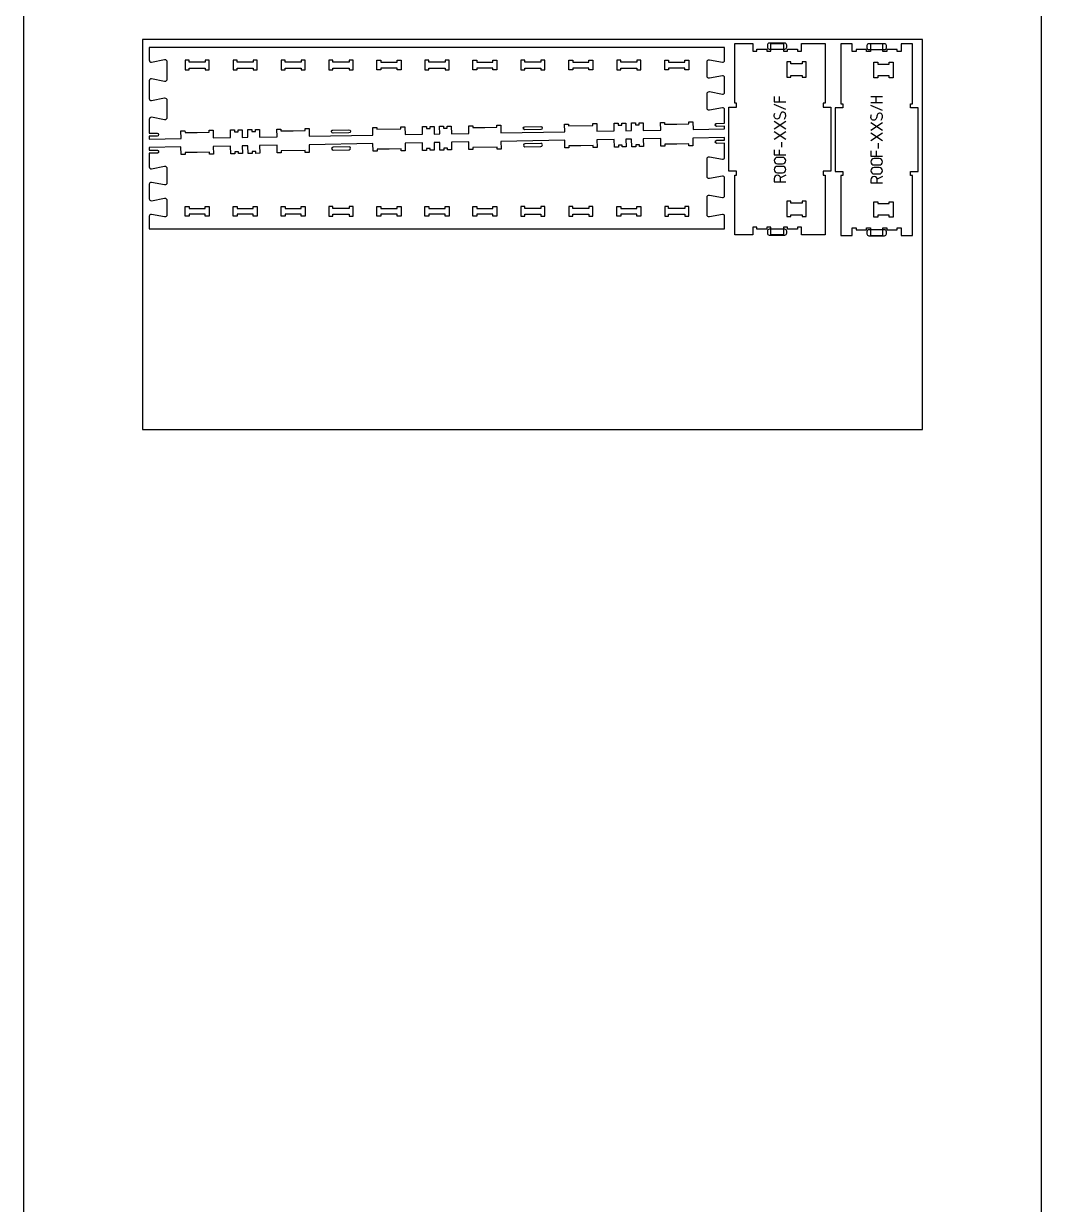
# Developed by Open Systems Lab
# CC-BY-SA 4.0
# Model space of a CAD drawing. Extents: x 0 to 12757, y 0 to 30003.
# Drawn here: x 0 to 3183, y 6932 to 10626 of the extents above; entities that cross this region are included whole.
import ezdxf

# ---------------------------------------------------------------- set-up
doc = ezdxf.new("R2010")
doc.units = 0
for name, color, linetype in [('0_SHEET_SPRUCEPLY_2440X122', 1, 'CONTINUOUS'), ('1_ANYTOOL_1MMDEEP_LABELS_S', 2, 'CONTINUOUS'), ('3_ANYTOOL_CUTTHROUGH_INSID', 4, 'CONTINUOUS'), ('4_ANYTOOL_CUTTHROUGH_OUTSI', 5, 'CONTINUOUS'), ('5_ANYTOOL_HALF_MILL_9MM_IN', 70, 'CONTINUOUS'), ('DONOTCUT', 7, 'CONTINUOUS')]:
    doc.layers.add(name, color=color, linetype=linetype)

msp = doc.modelspace()

# ---------------------------------------------------------------- linework, layer by layer
at = {"layer": '0_SHEET_SPRUCEPLY_2440X122'}
msp.add_lwpolyline([(371.7, 10575.6), (371.7, 9355.6), (2811.7, 9355.6), (2811.7, 10575.6)], close=True, dxfattribs=at)
at = {"layer": '1_ANYTOOL_1MMDEEP_LABELS_S', "color": 2}
for points in [[(2347.7, 10397.1), (2347.7, 10381.1), (2383.7, 10381.1)], [(2363.7, 10397.1), (2363.7, 10381.1)], [(2650.2, 10397.4), (2686.2, 10397.4)], [(2666.2, 10377.4), (2666.2, 10397.4)], [(2383.7, 10357.1), (2347.7, 10373.1)], [(2686.2, 10377.4), (2650.2, 10377.4)], [(2686.2, 10353.4), (2650.2, 10369.4)], [(2383.7, 10295.1), (2347.7, 10319.1)], [(2383.7, 10319.1), (2347.7, 10295.1)], [(2686.2, 10291.4), (2650.2, 10315.4)], [(2686.2, 10315.4), (2650.2, 10291.4)], [(2383.7, 10263.1), (2347.7, 10287.1)], [(2383.7, 10287.1), (2347.7, 10263.1)], [(2686.2, 10259.4), (2650.2, 10283.4)], [(2686.2, 10283.4), (2650.2, 10259.4)], [(2371.7, 10239.1), (2371.7, 10255.1)], [(2674.2, 10235.4), (2674.2, 10251.4)], [(2347.7, 10231.1), (2347.7, 10215.1), (2383.7, 10215.1)], [(2363.7, 10231.1), (2363.7, 10215.1)], [(2650.2, 10227.4), (2650.2, 10211.4), (2686.2, 10211.4)], [(2666.2, 10227.4), (2666.2, 10211.4)], [(2383.7, 10151.1), (2367.5, 10143)], [(2686.2, 10147.4), (2670, 10139.3)]]:
    msp.add_lwpolyline(points, dxfattribs=at)
for points in [[(2379.7, 10327.1, 0.136555), (2383.6, 10336.4, 0.071716), (2383.5, 10341.5, 0.133522), (2381.4, 10346.2, 0.344001), (2371.9, 10348.2, 0.153745), (2368.2, 10344.7, 0.071568), (2366.4, 10340, -0.00912), (2365.1, 10334.9, -0.090615), (2362.9, 10330.3, -0.340346), (2353.6, 10327.5, -0.284273), (2347.7, 10335.2, -0.092596), (2348.1, 10340.2, -0.017533), (2349.7, 10345.1)], [(2682.2, 10323.4, 0.136555), (2686.1, 10332.7, 0.071716), (2686, 10337.8, 0.133522), (2683.9, 10342.5, 0.344001), (2674.4, 10344.5, 0.153745), (2670.7, 10341, 0.071568), (2668.9, 10336.3, -0.00912), (2667.6, 10331.2, -0.090615), (2665.4, 10326.6, -0.340346), (2656, 10323.8, -0.284273), (2650.2, 10331.5, -0.092596), (2650.6, 10336.5, -0.017533), (2652.2, 10341.4)], [(2367.7, 10131.1), (2367.7, 10141.1, 1), (2347.7, 10141.1), (2347.7, 10131.1), (2383.7, 10131.1)], [(2670.2, 10127.4), (2670.2, 10137.4, 1), (2650.2, 10137.4), (2650.2, 10127.4), (2686.2, 10127.4)]]:
    msp.add_lwpolyline(points, format="xyb", dxfattribs=at)
for points in [[(2373.7, 10187.1, 1), (2373.7, 10207.1), (2357.7, 10207.1, 1), (2357.7, 10187.1)], [(2676.2, 10183.4, 1), (2676.2, 10203.4), (2660.2, 10203.4, 1), (2660.2, 10183.4)], [(2373.7, 10159.1, 1), (2373.7, 10179.1), (2357.7, 10179.1, 1), (2357.7, 10159.1)], [(2676.2, 10155.4, 1), (2676.2, 10175.4), (2660.2, 10175.4, 1), (2660.2, 10155.4)]]:
    msp.add_lwpolyline(points, format="xyb", close=True, dxfattribs=at)
at = {"layer": '3_ANYTOOL_CUTTHROUGH_INSID', "color": 4}
for points in [[(568.1, 10486.6), (568.1, 10480.6), (580.6, 10480.6), (580.6, 10511.1), (568.1, 10511.1), (568.1, 10505.1), (517.6, 10505.1), (517.6, 10511.1), (505.1, 10511.1), (505.1, 10480.6), (517.6, 10480.6), (517.6, 10486.6)], [(667.6, 10486.6), (718.1, 10486.6), (718.1, 10480.6), (730.6, 10480.6), (730.6, 10511.1), (718.1, 10511.1), (718.1, 10505.1), (667.6, 10505.1), (667.6, 10511.1), (655.1, 10511.1), (655.1, 10480.6), (667.6, 10480.6)], [(880.4, 10511.1), (868.1, 10511.1), (868.1, 10505.1), (817.6, 10505.1), (817.6, 10511.1), (805.1, 10511.1), (805.1, 10480.6), (817.6, 10480.6), (817.6, 10486.6), (868.1, 10486.6), (868.1, 10480.6), (880.6, 10480.6), (880.6, 10511.1)], [(967.6, 10486.6), (1018.1, 10486.6), (1018.1, 10480.6), (1030.6, 10480.6), (1030.6, 10511.1), (1018.1, 10511.1), (1018.1, 10505.1), (967.6, 10505.1), (967.6, 10511.1), (955.1, 10511.1), (955.1, 10480.6), (967.6, 10480.6)], [(1168.1, 10480.8), (1168.1, 10486.6), (1117.6, 10486.6), (1117.6, 10480.6), (1105.1, 10480.6), (1105.1, 10511.1), (1117.6, 10511.1), (1117.6, 10505.1), (1168.1, 10505.1), (1168.1, 10511.1), (1180.6, 10511.1), (1180.6, 10480.6), (1168.1, 10480.6)], [(1267.6, 10486.6), (1318.1, 10486.6), (1318.1, 10480.6), (1330.6, 10480.6), (1330.6, 10511.1), (1318.1, 10511.1), (1318.1, 10505.1), (1267.6, 10505.1), (1267.6, 10511.1), (1255.1, 10511.1), (1255.1, 10480.6), (1267.6, 10480.6)], [(1405.1, 10480.8), (1405.1, 10511.1), (1417.6, 10511.1), (1417.6, 10505.1), (1468.1, 10505.1), (1468.1, 10511.1), (1480.6, 10511.1), (1480.6, 10480.6), (1468.1, 10480.6), (1468.1, 10486.6), (1417.6, 10486.6), (1417.6, 10480.6), (1405.1, 10480.6)], [(1567.6, 10486.6), (1618.1, 10486.6), (1618.1, 10480.6), (1630.6, 10480.6), (1630.6, 10511.1), (1618.1, 10511.1), (1618.1, 10505.1), (1567.6, 10505.1), (1567.6, 10511.1), (1555.1, 10511.1), (1555.1, 10480.6), (1567.6, 10480.6)], [(1717.6, 10486.6), (1717.6, 10480.6), (1705.1, 10480.6), (1705.1, 10511.1), (1717.6, 10511.1), (1717.6, 10505.1), (1768.1, 10505.1), (1768.1, 10511.1), (1780.6, 10511.1), (1780.6, 10480.6), (1768.1, 10480.6), (1768.1, 10486.6)], [(1867.6, 10486.6), (1918.1, 10486.6), (1918.1, 10480.6), (1930.6, 10480.6), (1930.6, 10511.1), (1918.1, 10511.1), (1918.1, 10505.1), (1867.6, 10505.1), (1867.6, 10511.1), (1855.1, 10511.1), (1855.1, 10480.6), (1867.6, 10480.6)], [(2017.6, 10510.8), (2017.6, 10505.1), (2068.1, 10505.1), (2068.1, 10511.1), (2080.6, 10511.1), (2080.6, 10480.6), (2068.1, 10480.6), (2068.1, 10486.6), (2017.6, 10486.6), (2017.6, 10480.6), (2005.1, 10480.6), (2005.1, 10511.1), (2017.6, 10511.1)], [(2435.2, 10506.2), (2435.2, 10500.2), (2399.7, 10500.2), (2399.7, 10506.2), (2387.2, 10506.2), (2387.2, 10457.7), (2399.7, 10457.7), (2399.7, 10463.7), (2435.2, 10463.7), (2435.2, 10457.7), (2447.7, 10457.7), (2447.7, 10506.2)], [(2707.8, 10504.5), (2720.3, 10504.5), (2720.3, 10456), (2707.8, 10456), (2707.8, 10462), (2672.3, 10462), (2672.3, 10456), (2659.8, 10456), (2659.8, 10504.5), (2672.3, 10504.5), (2672.3, 10498.5), (2707.8, 10498.5)], [(568.1, 10047.5), (568.1, 10053.5), (580.6, 10053.5), (580.6, 10023), (568.1, 10023), (568.1, 10029), (517.6, 10029), (517.6, 10023), (505.1, 10023), (505.1, 10053.5), (517.6, 10053.5), (517.6, 10047.5)], [(718.1, 10047.5), (718.1, 10053.5), (730.6, 10053.5), (730.6, 10023), (718.1, 10023), (718.1, 10029), (667.6, 10029), (667.6, 10023), (655.1, 10023), (655.1, 10053.5), (667.6, 10053.5), (667.6, 10047.5)], [(868.1, 10023.2), (868.1, 10029), (817.6, 10029), (817.6, 10023), (805.1, 10023), (805.1, 10053.5), (817.6, 10053.5), (817.6, 10047.5), (868.1, 10047.5), (868.1, 10053.5), (880.6, 10053.5), (880.6, 10023), (868.1, 10023)], [(1018.1, 10047.5), (967.6, 10047.5), (967.6, 10053.5), (955.1, 10053.5), (955.1, 10023), (967.6, 10023), (967.6, 10029), (1018.1, 10029), (1018.1, 10023), (1030.6, 10023), (1030.6, 10053.5), (1018.1, 10053.5)], [(1142.9, 10047.5), (1168.1, 10047.5), (1168.1, 10053.5), (1180.6, 10053.5), (1180.6, 10023), (1168.1, 10023), (1168.1, 10029), (1117.6, 10029), (1117.6, 10023), (1105.1, 10023), (1105.1, 10053.5), (1117.6, 10053.5), (1117.6, 10047.5)], [(1318.1, 10047.5), (1318.1, 10053.5), (1330.6, 10053.5), (1330.6, 10023), (1318.1, 10023), (1318.1, 10029), (1267.6, 10029), (1267.6, 10023), (1255.1, 10023), (1255.1, 10053.5), (1267.6, 10053.5), (1267.6, 10047.5)], [(1417.6, 10029), (1417.6, 10023), (1405.1, 10023), (1405.1, 10053.5), (1417.6, 10053.5), (1417.6, 10047.5), (1468.1, 10047.5), (1468.1, 10053.5), (1480.6, 10053.5), (1480.6, 10023), (1468.1, 10023), (1468.1, 10029)], [(1618.1, 10047.5), (1567.6, 10047.5), (1567.6, 10053.5), (1555.1, 10053.5), (1555.1, 10023), (1567.6, 10023), (1567.6, 10029), (1618.1, 10029), (1618.1, 10023), (1630.6, 10023), (1630.6, 10053.5), (1618.1, 10053.5)], [(1742.9, 10047.5), (1717.6, 10047.5), (1717.6, 10053.5), (1705.1, 10053.5), (1705.1, 10023), (1717.6, 10023), (1717.6, 10029), (1768.1, 10029), (1768.1, 10023), (1780.6, 10023), (1780.6, 10053.5), (1768.1, 10053.5), (1768.1, 10047.5)], [(1918.1, 10047.5), (1918.1, 10053.5), (1930.6, 10053.5), (1930.6, 10023), (1918.1, 10023), (1918.1, 10029), (1867.6, 10029), (1867.6, 10023), (1855.1, 10023), (1855.1, 10053.5), (1867.6, 10053.5), (1867.6, 10047.5)], [(2017.6, 10047.5), (2017.6, 10053.5), (2005.1, 10053.5), (2005.1, 10023), (2017.6, 10023), (2017.6, 10029), (2068.1, 10029), (2068.1, 10023), (2080.6, 10023), (2080.6, 10053.5), (2068.1, 10053.5), (2068.1, 10047.5)], [(2387.2, 10070.2), (2387.2, 10021.7), (2399.7, 10021.7), (2399.7, 10027.7), (2435.2, 10027.7), (2435.2, 10021.7), (2447.7, 10021.7), (2447.7, 10070.2), (2435.2, 10070.2), (2435.2, 10064.2), (2399.7, 10064.2), (2399.7, 10070.2)], [(2707.8, 10026), (2672.3, 10026), (2672.3, 10020), (2659.8, 10020), (2659.8, 10068.5), (2672.3, 10068.5), (2672.3, 10062.5), (2707.8, 10062.5), (2707.8, 10068.5), (2720.3, 10068.5), (2720.3, 10020), (2707.8, 10020)]]:
    msp.add_lwpolyline(points, close=True, dxfattribs=at)
for points in [[(1017.6, 10293.5, -1), (1017.7, 10284), (967.7, 10283.1, -1), (967.6, 10292.6)], [(1617.6, 10304, -1), (1617.7, 10294.5), (1567.7, 10293.6, -1), (1567.6, 10303.1)], [(968.2, 10230.1), (1018.2, 10230.9, 1), (1018, 10240.4), (968, 10239.6, 1)], [(1568.2, 10240.5), (1618.2, 10241.4, 1), (1618, 10250.9), (1568, 10250, 1)]]:
    msp.add_lwpolyline(points, format="xyb", close=True, dxfattribs=at)
at = {"layer": '4_ANYTOOL_CUTTHROUGH_OUTSI', "color": 5}
for points in [[(1392.4, 10306), (1404.7, 10306.3), (1404.8, 10300.3), (1442.9, 10300.9), (1480.3, 10301.6), (1480.2, 10307.3), (1480.2, 10307.6), (1492.7, 10307.8), (1493.1, 10283.8), (1692.6, 10287.3), (1692.6, 10287.3), (1692.2, 10311), (1692.2, 10311.3), (1692.4, 10311.3), (1704.7, 10311.5), (1704.7, 10311.2), (1704.7, 10311.2), (1704.8, 10305.5), (1780.3, 10306.8), (1780.2, 10312.8), (1792.7, 10313), (1792.7, 10312.8), (1792.7, 10312.8), (1793.1, 10289), (1847.6, 10290), (1847.2, 10313.7), (1847.2, 10314), (1859.7, 10314.2), (1859.7, 10313.9), (1859.8, 10308.2), (1871.3, 10308.4), (1871.2, 10314.1), (1871.2, 10314.4), (1883.7, 10314.6), (1883.7, 10314.4), (1883.7, 10314.4), (1884.1, 10290.6), (1901.6, 10290.9), (1901.2, 10314.7), (1901.2, 10314.9), (1913.7, 10315.1), (1913.8, 10309.1), (1925.3, 10309.3), (1925.2, 10315.3), (1937.7, 10315.6), (1937.7, 10315.3), (1937.7, 10315.3), (1938.1, 10291.6), (1992.6, 10292.5), (1992.2, 10316.3), (1992.2, 10316.5), (2004.7, 10316.7), (2004.8, 10310.7), (2042.9, 10311.4), (2080.9, 10312.1), (2080.8, 10318.1), (2093.3, 10318.3), (2093.8, 10294.3), (2192.6, 10296), (2192.6, 10304.5), (2168.4, 10304.1), (2168.4, 10304.1), (2168.2, 10304.1), (2168.1, 10304.1), (2168, 10304.1), (2167.9, 10304.1), (2167.8, 10304.1), (2167.7, 10304.1), (2167.6, 10304.1), (2167.5, 10304.1), (2167.4, 10304.2), (2167.3, 10304.2), (2167.2, 10304.2), (2167, 10304.2), (2166.9, 10304.3), (2166.8, 10304.3), (2166.7, 10304.3), (2166.6, 10304.4), (2166.5, 10304.4), (2166.4, 10304.5), (2166.3, 10304.5), (2166.2, 10304.6), (2166.1, 10304.6), (2165.9, 10304.7), (2165.8, 10304.7), (2165.7, 10304.8), (2165.6, 10304.9), (2165.5, 10304.9), (2165.4, 10305), (2165.3, 10305.1), (2165.2, 10305.2), (2165.2, 10305.2), (2165.1, 10305.3), (2165, 10305.4), (2164.9, 10305.5), (2164.8, 10305.6), (2164.7, 10305.7), (2164.6, 10305.8), (2164.6, 10305.9), (2164.5, 10306), (2164.4, 10306.1), (2164.3, 10306.2), (2164.3, 10306.3), (2164.2, 10306.4), (2164.1, 10306.5), (2164.1, 10306.6), (2164, 10306.7), (2164, 10306.8), (2163.9, 10306.9), (2163.9, 10307), (2163.8, 10307.1), (2163.8, 10307.2), (2163.8, 10307.3), (2163.7, 10307.4), (2163.7, 10307.5), (2163.7, 10307.7), (2163.6, 10307.8), (2163.6, 10307.9), (2163.6, 10308), (2163.6, 10308.1), (2163.6, 10308.2), (2163.5, 10308.3), (2163.5, 10308.4), (2163.5, 10308.5), (2163.5, 10308.6), (2163.5, 10308.7), (2163.5, 10308.8), (2163.5, 10309), (2163.5, 10309.1), (2163.5, 10309.2), (2163.5, 10309.3), (2163.6, 10309.4), (2163.6, 10309.5), (2163.6, 10309.6), (2163.6, 10309.7), (2163.6, 10309.8), (2163.7, 10309.9), (2163.7, 10310.1), (2163.7, 10310.2), (2163.7, 10310.3), (2163.8, 10310.4), (2163.8, 10310.5), (2163.9, 10310.6), (2163.9, 10310.7), (2164, 10310.8), (2164, 10310.9), (2164.1, 10311), (2164.1, 10311.1), (2164.2, 10311.3), (2164.2, 10311.4), (2164.3, 10311.5), (2164.4, 10311.6), (2164.5, 10311.7), (2164.5, 10311.8), (2164.6, 10311.9), (2164.7, 10311.9), (2164.8, 10312), (2164.9, 10312.1), (2164.9, 10312.2), (2165, 10312.3), (2165.1, 10312.4), (2165.2, 10312.5), (2165.3, 10312.5), (2165.4, 10312.6), (2165.5, 10312.7), (2165.6, 10312.8), (2165.7, 10312.8), (2165.8, 10312.9), (2165.9, 10312.9), (2166, 10313), (2166.1, 10313.1), (2166.2, 10313.1), (2166.3, 10313.2), (2166.4, 10313.2), (2166.6, 10313.3), (2166.7, 10313.3), (2166.8, 10313.3), (2166.9, 10313.4), (2167, 10313.4), (2167.1, 10313.4), (2167.2, 10313.5), (2167.3, 10313.5), (2167.4, 10313.5), (2167.5, 10313.5), (2167.6, 10313.5), (2167.8, 10313.5), (2167.9, 10313.6), (2168, 10313.6), (2168.1, 10313.6), (2168.2, 10313.6), (2192.6, 10314), (2192.6, 10356.7), (2192.6, 10356.7, 0.220464), (2190.6, 10361, 0.220352), (2185.9, 10362.3), (2144.9, 10354.7), (2144.9, 10354.7), (2144.9, 10354.7), (2144.9, 10354.7, -0.463455), (2137.6, 10360.8), (2137.6, 10406.7, -0.463455), (2144.9, 10412.8), (2144.9, 10412.8), (2144.9, 10412.8), (2144.9, 10412.8), (2185.9, 10405.1, 0.220352), (2190.6, 10406.4, 0.220464), (2192.6, 10410.8), (2192.6, 10456.7, 0.220464), (2190.6, 10461, 0.220352), (2185.9, 10462.3), (2144.9, 10454.7), (2144.9, 10454.7), (2144.9, 10454.7), (2144.9, 10454.7, -0.463455), (2137.6, 10460.8), (2137.6, 10506.7, -0.463455), (2144.9, 10512.8), (2144.9, 10512.8), (2144.9, 10512.8), (2144.9, 10512.8), (2185.9, 10505.1, 0.220352), (2190.6, 10506.4, 0.220464), (2192.6, 10510.8), (2192.6, 10550.6), (393.1, 10550.6), (393.1, 10511), (393.1, 10511), (393.1, 10510.8), (393.1, 10510.7), (393.1, 10510.5), (393.2, 10510.4), (393.2, 10510.2), (393.2, 10510.1), (393.2, 10509.9), (393.3, 10509.8), (393.3, 10509.6), (393.3, 10509.5), (393.4, 10509.3), (393.4, 10509.2), (393.5, 10509), (393.5, 10508.9), (393.6, 10508.7), (393.7, 10508.6), (393.7, 10508.4), (393.8, 10508.3), (393.9, 10508.1), (394, 10508), (394, 10507.9), (394.1, 10507.7), (394.2, 10507.6), (394.3, 10507.5), (394.4, 10507.4), (394.5, 10507.2), (394.6, 10507.1), (394.7, 10507), (394.8, 10506.9), (394.9, 10506.8), (395, 10506.7), (395.2, 10506.6, 0.220352), (399.8, 10505.3), (440.8, 10513), (440.9, 10513), (440.9, 10513, -0.463455), (448.1, 10506.8), (448.1, 10451, -0.463455), (440.9, 10444.8), (440.8, 10444.8), (440.8, 10444.8), (440.8, 10444.8), (399.8, 10452.5, 0.220352), (395.2, 10451.2, 0.220464), (393.1, 10446.8), (393.1, 10391, 0.220464), (395.2, 10386.6, 0.220352), (399.8, 10385.3), (440.8, 10393), (440.8, 10393), (440.9, 10393), (440.9, 10393, -0.463455), (448.1, 10386.8), (448.1, 10331, -0.463455), (440.9, 10324.8), (440.8, 10324.8), (440.8, 10324.8), (399.8, 10332.5), (399.8, 10332.5, 0.220352), (395.2, 10331.2), (395, 10331.1), (394.9, 10331), (394.8, 10330.9), (394.7, 10330.8), (394.6, 10330.7), (394.5, 10330.6), (394.4, 10330.4), (394.3, 10330.3), (394.2, 10330.2), (394.1, 10330.1), (394, 10329.9), (394, 10329.8), (393.9, 10329.7), (393.8, 10329.5), (393.7, 10329.4), (393.7, 10329.2), (393.6, 10329.1), (393.5, 10328.9), (393.5, 10328.8), (393.4, 10328.6), (393.4, 10328.5), (393.3, 10328.3), (393.3, 10328.2), (393.3, 10328), (393.2, 10327.9), (393.2, 10327.7), (393.2, 10327.6), (393.2, 10327.4), (393.1, 10327.3), (393.1, 10327.1), (393.1, 10327), (393.1, 10326.8), (393.1, 10282.6), (417.6, 10283), (417.6, 10283, -1), (417.7, 10273.5), (393.1, 10273.1), (393.1, 10264.6), (492.6, 10266.3), (492.2, 10290.3), (504.7, 10290.5), (504.8, 10284.5), (542.9, 10285.2), (580.3, 10285.9), (580.2, 10291.9), (592.7, 10292.1), (592.7, 10291.8), (592.7, 10291.8), (593.1, 10268.1), (647.6, 10269), (647.2, 10292.8), (647.2, 10293), (659.7, 10293.3), (659.7, 10293), (659.8, 10287.3), (671.3, 10287.5), (671.2, 10293.5), (683.7, 10293.7), (683.7, 10293.4), (683.7, 10293.4), (684.1, 10269.7), (701.6, 10270), (701.2, 10293.7), (701.2, 10294), (713.7, 10294.2), (713.8, 10288.2), (725.3, 10288.4), (725.2, 10294.4), (737.7, 10294.6), (737.7, 10294.4), (737.7, 10294.4), (738.1, 10270.6), (792.6, 10271.6), (792.2, 10295.3), (792.2, 10295.6), (804.7, 10295.8), (804.8, 10289.8), (842.9, 10290.4), (880.3, 10291.1), (880.2, 10297.1), (892.7, 10297.3), (893.1, 10273.3), (1092.6, 10276.7), (1092.6, 10276.7), (1092.2, 10300.6), (1092.2, 10300.8), (1092.4, 10300.8), (1104.7, 10301), (1104.7, 10300.8), (1104.7, 10300.8), (1104.8, 10295), (1180.3, 10296.3), (1180.2, 10302.3), (1192.7, 10302.6), (1192.7, 10302.3), (1192.7, 10302.3), (1193.1, 10278.6), (1247.6, 10279.5), (1247.2, 10303.3), (1247.2, 10303.5), (1259.7, 10303.7), (1259.7, 10303.5), (1259.8, 10297.7), (1271.3, 10297.9), (1271.2, 10303.7), (1271.2, 10303.9), (1283.7, 10304.1), (1283.7, 10303.9), (1283.7, 10303.9), (1284.1, 10280.1), (1301.6, 10280.5), (1301.2, 10304.2), (1301.2, 10304.5), (1313.7, 10304.7), (1313.8, 10298.7), (1325.3, 10298.9), (1325.2, 10304.9), (1337.7, 10305.1), (1337.7, 10304.8), (1337.7, 10304.8), (1338.1, 10281.1), (1392.6, 10282), (1392.2, 10305.8), (1392.2, 10306), (1392.4, 10306)], [(1705.4, 10242.9), (1705.5, 10236.9), (1693, 10236.7), (1692.6, 10260.7), (1493.1, 10257.3), (1493.1, 10257.3), (1493.6, 10233.5), (1493.6, 10233.2), (1481.1, 10233), (1481.1, 10233.2), (1481.1, 10233.2), (1481, 10239), (1405.4, 10237.7), (1405.5, 10231.7), (1393, 10231.5), (1393, 10231.7), (1393, 10231.7), (1392.6, 10255.5), (1338.1, 10254.5), (1338.5, 10230.8), (1338.5, 10230.5), (1326, 10230.3), (1325.9, 10236.3), (1314.4, 10236.1), (1314.5, 10230.3), (1314.5, 10230.1), (1302, 10229.9), (1302, 10230.1), (1302, 10230.1), (1301.6, 10253.9), (1284.1, 10253.6), (1284.5, 10229.8), (1284.5, 10229.6), (1272, 10229.4), (1271.9, 10235.4), (1260.4, 10235.2), (1260.5, 10229.2), (1248, 10228.9), (1248, 10229.2), (1248, 10229.2), (1247.6, 10252.9), (1193.1, 10252), (1193.6, 10228.2), (1193.6, 10228), (1181.1, 10227.8), (1181, 10233.8), (1142.9, 10233.1), (1105.4, 10232.4), (1105.5, 10226.4), (1093, 10226.2), (1092.6, 10250.2), (893.1, 10246.7), (893.1, 10246.7), (893.6, 10223), (893.6, 10222.7), (893.3, 10222.7), (881.1, 10222.5), (881.1, 10222.8), (881.1, 10222.8), (881, 10228.5), (805.4, 10227.2), (805.5, 10221.2), (793, 10221), (793, 10221.2), (793, 10221.2), (792.6, 10245), (738.1, 10244), (738.5, 10220.3), (738.5, 10220), (726, 10219.8), (726, 10220.1), (725.9, 10225.8), (714.4, 10225.6), (714.5, 10219.6), (702, 10219.4), (702, 10219.7), (702, 10219.7), (701.6, 10243.4), (684.1, 10243.1), (684.5, 10219.3), (684.5, 10219.1), (672, 10218.9), (671.9, 10224.9), (660.4, 10224.7), (660.5, 10218.7), (648, 10218.5), (648, 10218.7), (648, 10218.7), (647.6, 10242.5), (593.1, 10241.5), (593.6, 10217.8), (593.6, 10217.5), (581.1, 10217.3), (581, 10223.3), (542.9, 10222.6), (504.8, 10222), (504.9, 10216), (492.4, 10215.7), (492, 10239.7), (393.1, 10238), (393.1, 10229.5), (417.4, 10229.9), (417.4, 10229.9), (417.5, 10229.9), (417.6, 10229.9), (417.7, 10229.9), (417.8, 10229.9), (417.9, 10229.9), (418, 10229.9), (418.2, 10229.9), (418.3, 10229.9), (418.4, 10229.9), (418.5, 10229.8), (418.6, 10229.8), (418.7, 10229.8), (418.8, 10229.8), (418.9, 10229.7), (419, 10229.7), (419.2, 10229.6), (419.3, 10229.6), (419.4, 10229.6), (419.5, 10229.5), (419.6, 10229.5), (419.7, 10229.4), (419.8, 10229.3), (419.9, 10229.3), (420, 10229.2), (420.1, 10229.2), (420.2, 10229.1), (420.3, 10229), (420.4, 10228.9), (420.5, 10228.9), (420.6, 10228.8), (420.7, 10228.7), (420.8, 10228.6), (420.9, 10228.5), (421, 10228.4), (421, 10228.3), (421.1, 10228.3), (421.2, 10228.2), (421.3, 10228.1), (421.3, 10228), (421.4, 10227.9), (421.5, 10227.8), (421.5, 10227.7), (421.6, 10227.6), (421.7, 10227.5), (421.7, 10227.3), (421.8, 10227.2), (421.8, 10227.1), (421.9, 10227), (421.9, 10226.9), (422, 10226.8), (422, 10226.7), (422, 10226.6), (422.1, 10226.5), (422.1, 10226.4), (422.1, 10226.3), (422.1, 10226.1), (422.2, 10226), (422.2, 10225.9), (422.2, 10225.8), (422.2, 10225.7), (422.2, 10225.6), (422.2, 10225.5), (422.2, 10225.4), (422.2, 10225.3), (422.2, 10225.2), (422.2, 10225.1), (422.2, 10225), (422.2, 10224.9), (422.2, 10224.7), (422.2, 10224.6), (422.2, 10224.5), (422.2, 10224.4), (422.1, 10224.3), (422.1, 10224.2), (422.1, 10224.1), (422.1, 10224), (422, 10223.9), (422, 10223.7), (422, 10223.6), (421.9, 10223.5), (421.9, 10223.4), (421.8, 10223.3), (421.8, 10223.2), (421.7, 10223.1), (421.7, 10223), (421.6, 10222.9), (421.6, 10222.8), (421.5, 10222.7), (421.4, 10222.6), (421.4, 10222.5), (421.3, 10222.4), (421.2, 10222.3), (421.1, 10222.2), (421.1, 10222.1), (421, 10222), (420.9, 10221.9), (420.8, 10221.8), (420.7, 10221.7), (420.6, 10221.6), (420.5, 10221.6), (420.4, 10221.5), (420.4, 10221.4), (420.3, 10221.3), (420.2, 10221.3), (420.1, 10221.2), (419.9, 10221.1), (419.8, 10221.1), (419.7, 10221), (419.6, 10221), (419.5, 10220.9), (419.4, 10220.9), (419.3, 10220.8), (419.2, 10220.8), (419.1, 10220.7), (419, 10220.7), (418.9, 10220.7), (418.8, 10220.6), (418.7, 10220.6), (418.5, 10220.6), (418.4, 10220.5), (418.3, 10220.5), (418.2, 10220.5), (418.1, 10220.5), (418, 10220.5), (417.9, 10220.5), (417.8, 10220.5), (417.7, 10220.4), (417.6, 10220.4), (393.1, 10220), (393.1, 10177.4), (393.1, 10177.4, 0.220464), (395.2, 10173, 0.220352), (399.8, 10171.7), (440.8, 10179.4), (440.8, 10179.4), (440.8, 10179.4), (440.8, 10179.4, -0.463455), (448.1, 10173.2), (448.1, 10127.4, -0.463455), (440.8, 10121.2), (440.8, 10121.2), (440.8, 10121.2), (440.8, 10121.2), (399.8, 10128.9, 0.220352), (395.2, 10127.6, 0.220464), (393.1, 10123.2), (393.1, 10077.4, 0.220464), (395.2, 10073, 0.220352), (399.8, 10071.7), (440.8, 10079.4), (440.8, 10079.4), (440.8, 10079.4), (440.8, 10079.4, -0.463455), (448.1, 10073.2), (448.1, 10027.4, -0.463455), (440.8, 10021.2), (440.8, 10021.2), (440.8, 10021.2), (440.8, 10021.2), (399.8, 10028.9, 0.220352), (395.2, 10027.6, 0.220464), (393.1, 10023.2), (393.1, 9983.5), (2192.6, 9983.5), (2192.6, 10023), (2192.6, 10023), (2192.6, 10023.2), (2192.6, 10023.3), (2192.6, 10023.5), (2192.6, 10023.6), (2192.6, 10023.8), (2192.5, 10024), (2192.5, 10024.1), (2192.5, 10024.3), (2192.5, 10024.4), (2192.4, 10024.6), (2192.4, 10024.7), (2192.3, 10024.9), (2192.3, 10025), (2192.2, 10025.2), (2192.2, 10025.3), (2192.1, 10025.5), (2192, 10025.6), (2191.9, 10025.7), (2191.9, 10025.9), (2191.8, 10026), (2191.7, 10026.1), (2191.6, 10026.3), (2191.5, 10026.4), (2191.4, 10026.5), (2191.3, 10026.7), (2191.2, 10026.8), (2191.1, 10026.9), (2191, 10027), (2190.9, 10027.1), (2190.8, 10027.2), (2190.7, 10027.3), (2190.6, 10027.4, 0.220352), (2185.9, 10028.7), (2144.9, 10021), (2144.9, 10021), (2144.9, 10021, -0.463455), (2137.6, 10027.2), (2137.6, 10083, -0.463455), (2144.9, 10089.2), (2144.9, 10089.2), (2144.9, 10089.2), (2144.9, 10089.2), (2185.9, 10081.5, 0.220352), (2190.6, 10082.8, 0.220464), (2192.6, 10087.2), (2192.6, 10143, 0.220464), (2190.6, 10147.4, 0.220352), (2185.9, 10148.7), (2144.9, 10141), (2144.9, 10141), (2144.9, 10141), (2144.9, 10141, -0.463455), (2137.6, 10147.2), (2137.6, 10203, -0.463455), (2144.9, 10209.2), (2144.9, 10209.2), (2144.9, 10209.2), (2185.9, 10201.5), (2185.9, 10201.5, 0.220352), (2190.6, 10202.8), (2190.7, 10202.9), (2190.8, 10203), (2190.9, 10203.1), (2191, 10203.2), (2191.1, 10203.3), (2191.2, 10203.5), (2191.3, 10203.6), (2191.4, 10203.7), (2191.5, 10203.8), (2191.6, 10204), (2191.7, 10204.1), (2191.8, 10204.2), (2191.9, 10204.4), (2191.9, 10204.5), (2192, 10204.6), (2192.1, 10204.8), (2192.2, 10204.9), (2192.2, 10205.1), (2192.3, 10205.2), (2192.3, 10205.4), (2192.4, 10205.5), (2192.4, 10205.7), (2192.5, 10205.8), (2192.5, 10206), (2192.5, 10206.1), (2192.5, 10206.3), (2192.6, 10206.4), (2192.6, 10206.6), (2192.6, 10206.7), (2192.6, 10206.9), (2192.6, 10207.1), (2192.6, 10207.2), (2192.6, 10251.4), (2168.2, 10251), (2168.2, 10251, -1), (2168, 10260.5), (2192.6, 10260.9), (2192.6, 10269.4), (2093.1, 10267.7), (2093.5, 10243.7), (2081, 10243.5), (2080.9, 10249.5), (2042.9, 10248.8), (2005.4, 10248.2), (2005.5, 10242.2), (1993, 10241.9), (1993, 10242.2), (1993, 10242.2), (1992.6, 10265.9), (1938.1, 10265), (1938.5, 10241.2), (1938.5, 10241), (1926, 10240.8), (1925.9, 10246.8), (1914.4, 10246.6), (1914.5, 10240.6), (1902, 10240.4), (1902, 10240.6), (1902, 10240.6), (1901.6, 10264.3), (1884.1, 10264), (1884.5, 10240.3), (1884.5, 10240), (1872, 10239.8), (1871.9, 10245.8), (1860.4, 10245.6), (1860.5, 10239.6), (1848, 10239.4), (1848, 10239.7), (1848, 10239.7), (1847.6, 10263.4), (1793.1, 10262.5), (1793.6, 10238.7), (1793.6, 10238.5), (1781.1, 10238.2), (1781, 10244.2), (1742.9, 10243.6), (1705.4, 10242.9)]]:
    msp.add_lwpolyline(points, format="xyb", close=True, dxfattribs=at)
for points in [[(2507.2, 10563.9), (2507.2, 10376.4), (2501.2, 10376.4), (2501.2, 10363.9), (2525.2, 10363.9), (2525.2, 10164.4), (2501.2, 10164.4), (2501.2, 10151.9), (2507.2, 10151.9), (2507.2, 9964.4), (2432.9, 9964.4), (2432.9, 9988.4), (2420.4, 9988.4), (2420.4, 9982.4), (2388.9, 9982.4), (2388.9, 9988.4), (2376.4, 9988.4), (2376.4, 9964.4), (2336.9, 9964.4), (2336.9, 9988.4), (2324.4, 9988.4), (2324.4, 9982.4), (2292.9, 9982.4), (2292.9, 9988.4), (2280.4, 9988.4), (2280.4, 9964.4), (2224.2, 9964.4), (2224.2, 10151.9), (2230.2, 10151.9), (2230.2, 10164.4), (2206.2, 10164.4), (2206.2, 10363.9), (2230.2, 10363.9), (2230.2, 10376.4), (2224.2, 10376.4), (2224.2, 10563.9), (2280.4, 10563.9), (2280.4, 10539.9), (2292.9, 10539.9), (2292.9, 10545.9), (2324.4, 10545.9), (2324.4, 10539.9), (2336.9, 10539.9), (2336.9, 10563.9), (2376.4, 10563.9), (2376.4, 10539.9), (2388.9, 10539.9), (2388.9, 10545.9), (2420.4, 10545.9), (2420.4, 10539.9), (2432.9, 10539.9), (2432.9, 10563.9)], [(2779.8, 10374.7), (2779.8, 10562.2), (2744.5, 10562.2), (2744.5, 10538.2), (2732, 10538.2), (2732, 10544.2), (2700.5, 10544.2), (2700.5, 10538.2), (2688, 10538.2), (2688, 10562.2), (2648.5, 10562.2), (2648.5, 10538.2), (2636, 10538.2), (2636, 10544.2), (2604.5, 10544.2), (2604.5, 10538.2), (2592, 10538.2), (2592, 10562.2), (2556.6, 10562.2), (2556.6, 10374.7), (2562.6, 10374.7), (2562.6, 10362.2), (2538.6, 10362.2), (2538.6, 10162.7), (2562.6, 10162.7), (2562.6, 10150.2), (2556.6, 10150.2), (2556.6, 9962.7), (2592, 9962.7), (2592, 9986.7), (2604.5, 9986.7), (2604.5, 9980.7), (2636, 9980.7), (2636, 9986.7), (2648.5, 9986.7), (2648.5, 9962.7), (2688, 9962.7), (2688, 9986.7), (2700.5, 9986.7), (2700.5, 9980.7), (2732, 9980.7), (2732, 9986.7), (2744.5, 9986.7), (2744.5, 9962.7), (2779.8, 9962.7), (2779.8, 10150.2), (2773.8, 10150.2), (2773.8, 10162.7), (2797.8, 10162.7), (2797.8, 10362.2), (2773.8, 10362.2), (2773.8, 10374.7)]]:
    msp.add_lwpolyline(points, close=True, dxfattribs=at)
at = {"layer": '5_ANYTOOL_HALF_MILL_9MM_IN', "color": 3}
for points in [[(2332.3, 10564.4, 0.414214), (2326.3, 10558.4), (2326.3, 10551.9, 0.414214), (2332.3, 10545.9), (2381.1, 10545.9, 0.414214), (2387.1, 10551.9), (2387.1, 10558.4, 0.414214), (2381.1, 10564.4)], [(2643.9, 10562.7, 0.414214), (2637.9, 10556.7), (2637.9, 10550.2, 0.414214), (2643.9, 10544.2), (2692.6, 10544.2, 0.414214), (2698.6, 10550.2), (2698.6, 10556.7, 0.414214), (2692.6, 10562.7)], [(2332.3, 9982.4, 0.414214), (2326.3, 9976.4), (2326.3, 9969.9, 0.414214), (2332.3, 9963.9), (2381.1, 9963.9, 0.414214), (2387.1, 9969.9), (2387.1, 9976.4, 0.414214), (2381.1, 9982.4)], [(2643.9, 9980.7, 0.414214), (2637.9, 9974.7), (2637.9, 9968.2, 0.414214), (2643.9, 9962.2), (2692.6, 9962.2, 0.414214), (2698.6, 9968.2), (2698.6, 9974.7, 0.414214), (2692.6, 9980.7)]]:
    msp.add_lwpolyline(points, format="xyb", close=True, dxfattribs=at)
at = {"layer": 'DONOTCUT'}
msp.add_lwpolyline([(0, 0), (3183.4, 0), (3183.4, 13863.5), (0, 13863.5)], close=True, dxfattribs=at)

doc.saveas('drawing.dxf')
